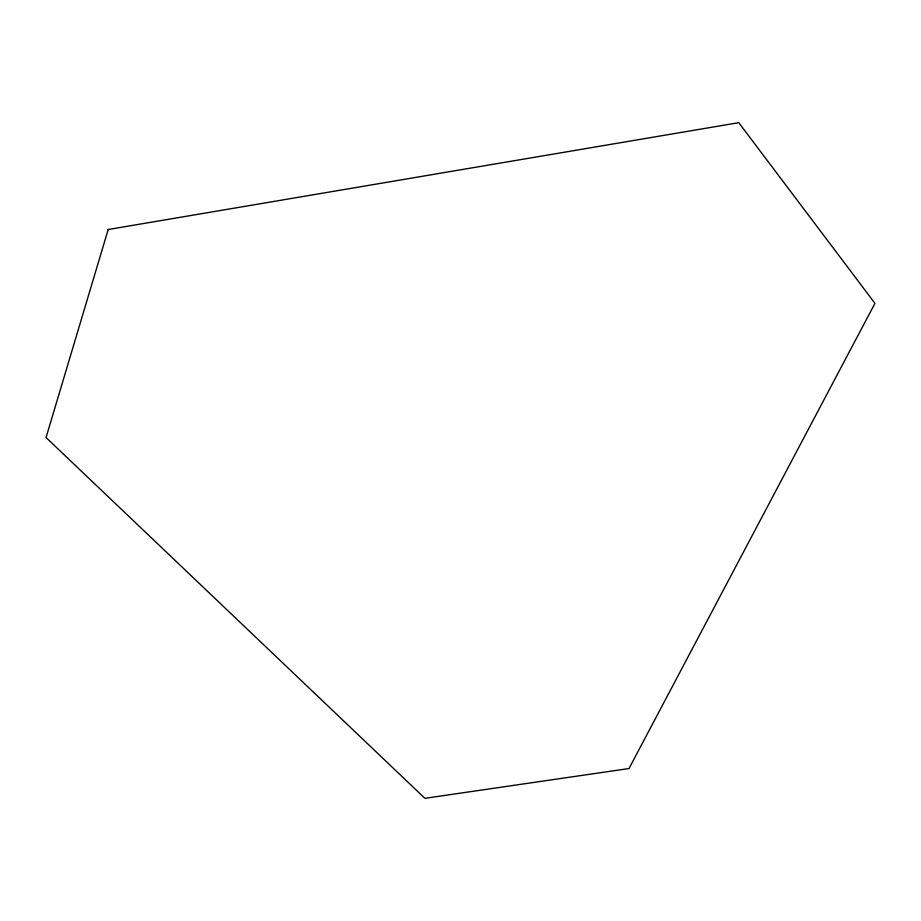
<?xml version="1.0" encoding="UTF-8"?>
<svg xmlns="http://www.w3.org/2000/svg" width="921" height="921" viewBox="0 0 921 921"><rect width="100%" height="100%" fill="white"/><g stroke="black" fill="none" stroke-linecap="round" stroke-linejoin="round"><path stroke-width="1.38" d="M108.194 229.513L46.05 437.533L424.915 798.323L629.008 768.54L874.95 303.354L738.769 122.677L108.194 229.513"/></g></svg>
